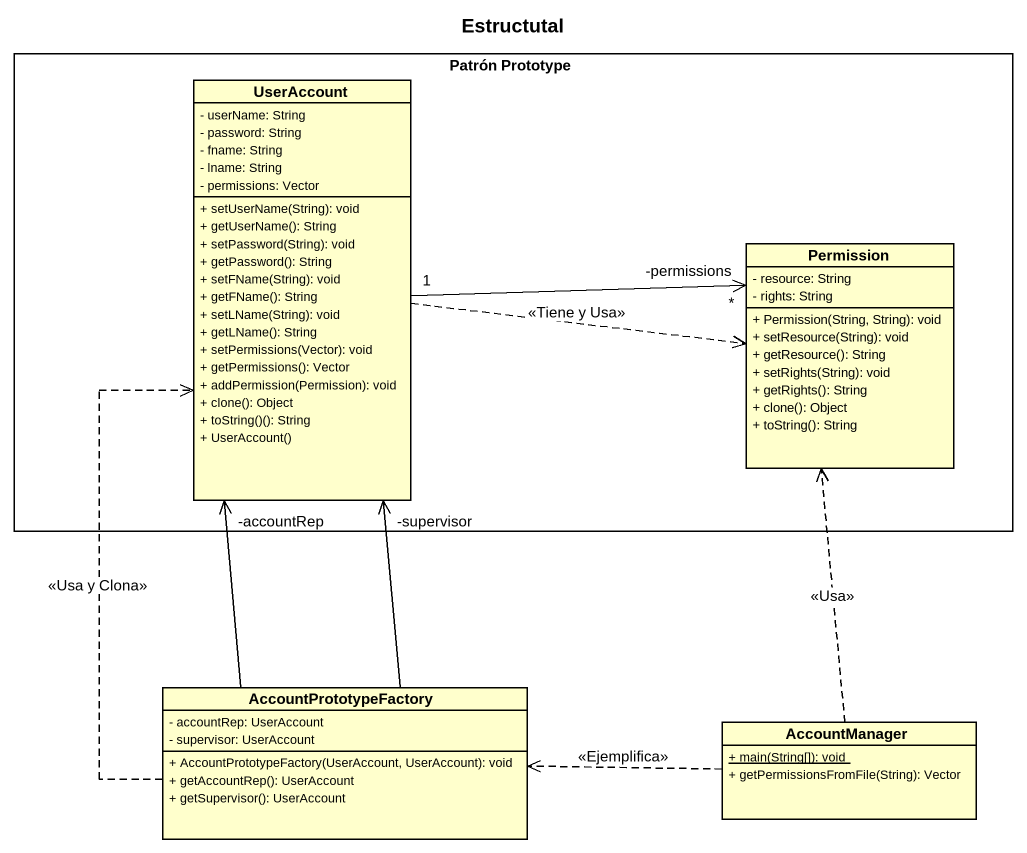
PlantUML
@startuml
title Estructutal
hide circle
hide empty members
skinparam classAttributeIconSize 0
rectangle "Patrón Prototype" as Patrón_Prototype {
  class UserAccount {
    - userName: String
    - password: String
    - fname: String
    - lname: String
    - permissions: Vector
    + setUserName(String): void
    + getUserName(): String
    + setPassword(String): void
    + getPassword(): String
    + setFName(String): void
    + getFName(): String
    + setLName(String): void
    + getLName(): String
    + setPermissions(Vector): void
    + getPermissions(): Vector
    + addPermission(Permission): void
    + clone(): Object
    + toString()(): String
    + UserAccount()
  }
  class Permission {
    - resource: String
    - rights: String
    + Permission(String, String): void
    + setResource(String): void
    + getResource(): String
    + setRights(String): void
    + getRights(): String
    + clone(): Object
    + toString(): String
  }
}
class AccountPrototypeFactory {
  - accountRep: UserAccount
  - supervisor: UserAccount
  + AccountPrototypeFactory(UserAccount, UserAccount): void
  + getAccountRep(): UserAccount
  + getSupervisor(): UserAccount
}
class AccountManager {
  {static} + main(String[]): void
  + getPermissionsFromFile(String): Vector
}
UserAccount .right.> Permission : <<Tiene y Usa>>
UserAccount "1" -right-> "-permissions\n*" Permission
AccountPrototypeFactory -up-> "-accountRep" UserAccount
AccountPrototypeFactory -up-> "-supervisor" UserAccount
AccountPrototypeFactory .up.> UserAccount : <<Usa y Clona>>
AccountManager .up.> Permission : <<Usa>>
AccountManager .left.> AccountPrototypeFactory : <<Ejemplifica>>
@enduml
